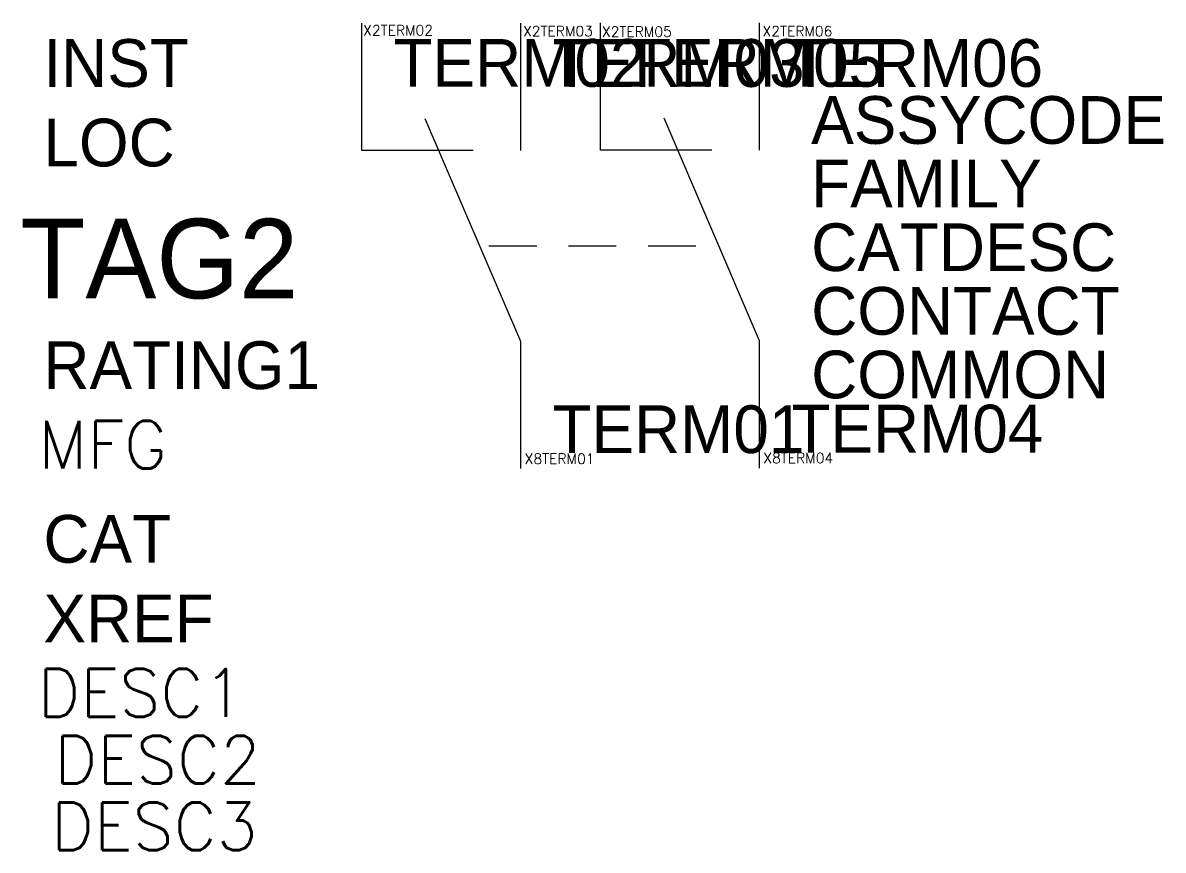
# Model space of a CAD drawing. Header units: millimetres. Extents: x -10.6 to 25.2, y -26 to 0.
import ezdxf
from ezdxf.enums import TextEntityAlignment as Align

# ---------------------------------------------------------------- set-up
doc = ezdxf.new("R2010")
doc.units = ezdxf.units.MM
doc.layers.add('PNPG', color=70, linetype='Continuous')
doc.styles.add('WD', font='txt.shx')
doc.styles.add('WD_IEC', font='txt.shx', dxfattribs={"width": 0.9, "height": 2})

msp = doc.modelspace()

# ---------------------------------------------------------------- linework, layer by layer
at = {"color": 0}
for p, q in [((4, -7), (5.5, -7)), ((6.5, -7), (8, -7)), ((9, -7), (10.5, -7))]:
    msp.add_line(p, q, dxfattribs=at)
at = {"layer": 'PNPG', "color": 0}
for p, q in [((0, -4), (0, 0)), ((5, -4), (5, 0)), ((7.5, -3.986), (7.5, 0.014)), ((12.5, -3.986), (12.5, 0.014)), ((4.999, -10), (2, -3)), ((12.499, -9.986), (9.5, -2.986)), ((3.5, -4), (0, -4)), ((11, -3.986), (7.5, -3.986)), ((4.999, -14), (4.999, -10)), ((12.499, -13.986), (12.499, -9.986))]:
    msp.add_line(p, q, dxfattribs=at)

# ---------------------------------------------------------------- texts
at = {"style": 'WD', "flags": 1}
for tag, p in [('X2TERM02', (0.048, -0.381)), ('X2TERM03', (5.071, -0.408)), ('X2TERM05', (7.551, -0.425)), ('X2TERM06', (12.596, -0.407)), ('X8TERM01', (5.122, -13.85)), ('X8TERM04', (12.621, -13.826))]:
    msp.add_attdef(tag, p, '', height=0.32, dxfattribs=at)
at = {"flags": 1}
for tag, p, s in [('INST', (-10, -2), ''), ('ASSYCODE', (14.125, -3.791), ''), ('LOC', (-10, -4.5), ''), ('FAMILY', (14.125, -5.791), 'CR_ACKO'), ('CATDESC', (14.125, -7.791), ''), ('CONTACT', (14.125, -9.791), ''), ('COMMON', (14.125, -11.791), ''), ('CAT', (-10, -16.958), 'MY2'), ('XREF', (-10, -19.458), '')]:
    msp.add_attdef(tag, p, s, height=1.5, dxfattribs=at)
at = {"linetype": 'Continuous'}
for tag, p, s in [('TERM02', (1.003, -1.997), '1'), ('TERM03', (6.002, -2), '5'), ('TERM05', (8.501, -1.998), '4'), ('TERM06', (13.5, -1.999), '8'), ('TERM01', (5.996, -13.513), '9'), ('TERM04', (13.505, -13.494), '12')]:
    msp.add_attdef(tag, p, s, height=1.5, dxfattribs=at)
msp.add_attdef('TAG2', text='K', height=2.5).set_placement((-1.992, -8.647), align=Align.RIGHT)
msp.add_attdef('RATING1', (-10, -11.5), '', height=1.5)
at = {"color": 0, "style": 'WD_IEC', "flags": 1}
for tag, text, p in [('MFG', 'ACKO', (-6.116, -14)), ('DESC1', '', (-3.694, -21.799)), ('DESC2', '', (-3.169, -23.897)), ('DESC3', '', (-3.274, -25.995))]:
    msp.add_attdef(tag, text=text, height=1.5, dxfattribs=at).set_placement(p, align=Align.RIGHT)

doc.saveas('drawing.dxf')
